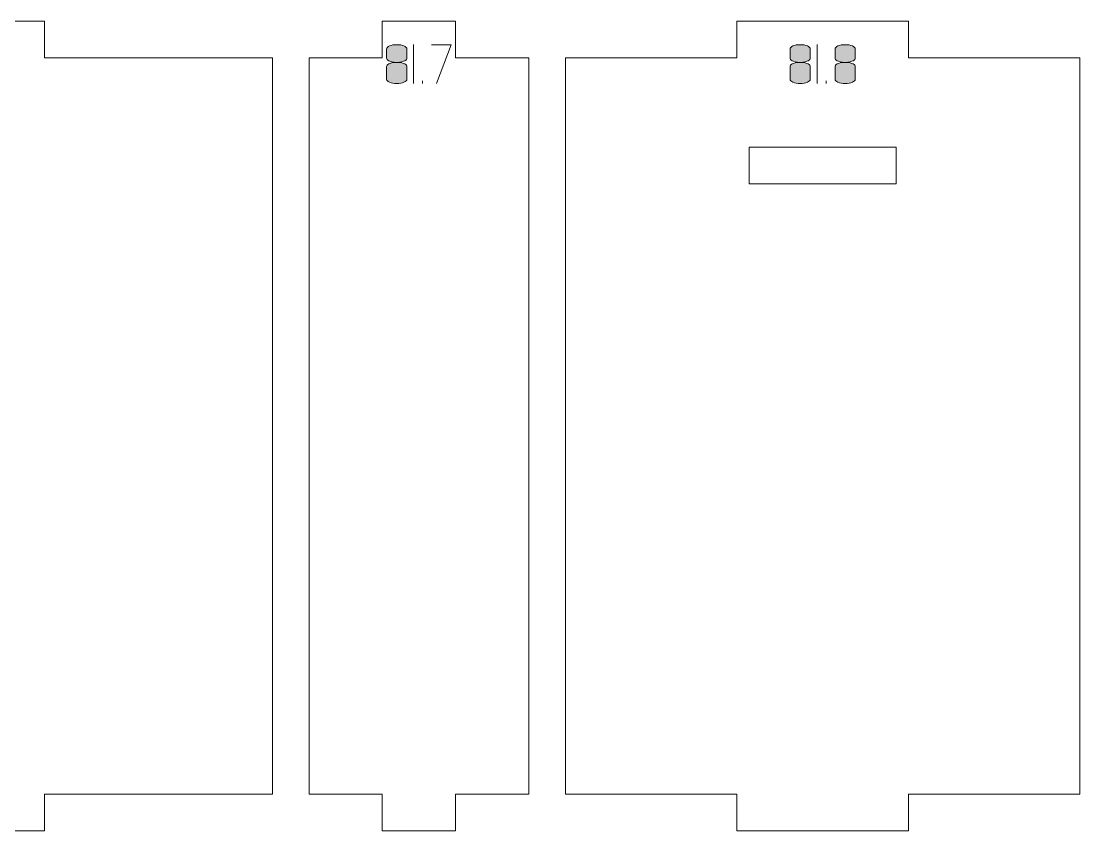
# Model space of a CAD drawing. Header units: centimetres. Extents: x -191 to 212, y -234 to 239.
# Drawn here: x 84.41 to 93.04, y -129.76 to -123.16 of the extents above; entities that cross this region are included whole.
import ezdxf

# ---------------------------------------------------------------- set-up
doc = ezdxf.new("R2010")
doc.units = ezdxf.units.CM
doc.header["$MEASUREMENT"] = 0
doc.layers.add('Capa 1', color=7, linetype='Continuous')

msp = doc.modelspace()

# ---------------------------------------------------------------- hatches: boundary and pattern name
at = {"layer": 'Capa 1', "true_color": 0x3e4095}
h = msp.add_hatch(color=175, dxfattribs=at)
edge = h.paths.add_edge_path()
edge.add_spline(control_points=[(87.38744, -123.46067), (87.38744, -123.46862), (87.3931, -123.4758), (87.40441, -123.48222), (87.41572, -123.48864), (87.43758, -123.49292), (87.46999, -123.49506), (87.5024, -123.49292), (87.52426, -123.48864), (87.53557, -123.48222), (87.54688, -123.4758), (87.55254, -123.46862), (87.55254, -123.46067), (87.55254, -123.46067), (87.55254, -123.38637), (87.55254, -123.38637), (87.55254, -123.37659), (87.54467, -123.36826), (87.52892, -123.36138), (87.51318, -123.3545), (87.49353, -123.35106), (87.46999, -123.35106), (87.44645, -123.35106), (87.4268, -123.3545), (87.41106, -123.36138), (87.39531, -123.36826), (87.38744, -123.37659), (87.38744, -123.38637), (87.38744, -123.38637), (87.38744, -123.46067), (87.38744, -123.46067)], knot_values=[0, 0, 0, 0, 0.1, 0.1, 0.1, 0.2, 0.2, 0.2, 0.3, 0.3, 0.3, 0.4, 0.4, 0.4, 0.5, 0.5, 0.5, 0.6, 0.6, 0.6, 0.7, 0.7, 0.7, 0.8, 0.8, 0.8, 0.9, 0.9, 0.9, 1, 1, 1, 1], degree=3, periodic=1)
h = msp.add_hatch(color=175, dxfattribs=at)
edge = h.paths.add_edge_path()
edge.add_spline(control_points=[(87.46999, -123.6675), (87.44645, -123.6675), (87.4268, -123.66406), (87.41106, -123.65718), (87.39531, -123.6503), (87.38744, -123.64197), (87.38744, -123.63219), (87.38744, -123.63219), (87.38744, -123.529), (87.38744, -123.529), (87.38744, -123.52074), (87.3931, -123.51356), (87.40441, -123.50745), (87.41572, -123.50133), (87.43758, -123.4972), (87.46999, -123.49506), (87.43758, -123.49292), (87.41572, -123.48864), (87.40441, -123.48222), (87.3931, -123.4758), (87.38744, -123.46862), (87.38744, -123.46067), (87.38744, -123.46067), (87.38744, -123.38637), (87.38744, -123.38637), (87.38744, -123.37659), (87.39531, -123.36826), (87.41106, -123.36138), (87.4268, -123.3545), (87.44645, -123.35106), (87.46999, -123.35106), (87.49353, -123.35106), (87.51318, -123.3545), (87.52892, -123.36138), (87.54467, -123.36826), (87.55254, -123.37659), (87.55254, -123.38637), (87.55254, -123.38637), (87.55254, -123.46067), (87.55254, -123.46067), (87.55254, -123.46862), (87.54688, -123.4758), (87.53557, -123.48222), (87.52426, -123.48864), (87.5024, -123.49292), (87.46999, -123.49506), (87.5024, -123.4972), (87.52426, -123.50133), (87.53557, -123.50745), (87.54688, -123.51356), (87.55254, -123.52074), (87.55254, -123.529), (87.55254, -123.529), (87.55254, -123.63219), (87.55254, -123.63219), (87.55254, -123.64197), (87.54467, -123.6503), (87.52892, -123.65718), (87.51318, -123.66406), (87.49353, -123.6675), (87.46999, -123.6675)], knot_values=[0, 0, 0, 0, 0.05, 0.05, 0.05, 0.1, 0.1, 0.1, 0.15, 0.15, 0.15, 0.2, 0.2, 0.2, 0.25, 0.25, 0.25, 0.3, 0.3, 0.3, 0.35, 0.35, 0.35, 0.4, 0.4, 0.4, 0.45, 0.45, 0.45, 0.5, 0.5, 0.5, 0.55, 0.55, 0.55, 0.6, 0.6, 0.6, 0.65, 0.65, 0.65, 0.7, 0.7, 0.7, 0.75, 0.75, 0.75, 0.8, 0.8, 0.8, 0.85, 0.85, 0.85, 0.9, 0.9, 0.9, 0.95, 0.95, 0.95, 1, 1, 1, 1], degree=3, periodic=1)
h = msp.add_hatch(color=175, dxfattribs=at)
edge = h.paths.add_edge_path()
edge.add_spline(control_points=[(87.60757, -123.6675), (87.60757, -123.6675), (87.60757, -123.3506), (87.60757, -123.3506), (87.60757, -123.3506), (87.60757, -123.6675), (87.60757, -123.6675)], knot_values=[0, 0, 0, 0, 0.5, 0.5, 0.5, 1, 1, 1, 1], degree=3, periodic=1)
h = msp.add_hatch(color=175, dxfattribs=at)
edge = h.paths.add_edge_path()
edge.add_spline(control_points=[(87.79285, -123.6675), (87.79285, -123.6675), (87.91393, -123.35106), (87.91393, -123.35106), (87.91393, -123.35106), (87.75433, -123.35106), (87.75433, -123.35106), (87.75433, -123.35106), (87.91393, -123.35106), (87.91393, -123.35106), (87.91393, -123.35106), (87.79285, -123.6675), (87.79285, -123.6675)], knot_values=[0, 0, 0, 0, 0.25, 0.25, 0.25, 0.5, 0.5, 0.5, 0.75, 0.75, 0.75, 1, 1, 1, 1], degree=3, periodic=1)
h = msp.add_hatch(color=175, dxfattribs=at)
edge = h.paths.add_edge_path()
edge.add_spline(control_points=[(90.67656, -123.46067), (90.67656, -123.46862), (90.68222, -123.4758), (90.69353, -123.48222), (90.70484, -123.48864), (90.7267, -123.49292), (90.75911, -123.49506), (90.79152, -123.49292), (90.81338, -123.48864), (90.82469, -123.48222), (90.836, -123.4758), (90.84166, -123.46862), (90.84166, -123.46067), (90.84166, -123.46067), (90.84166, -123.38637), (90.84166, -123.38637), (90.84166, -123.37659), (90.83379, -123.36826), (90.81804, -123.36138), (90.8023, -123.3545), (90.78265, -123.35106), (90.75911, -123.35106), (90.73557, -123.35106), (90.71592, -123.3545), (90.70018, -123.36138), (90.68443, -123.36826), (90.67656, -123.37659), (90.67656, -123.38637), (90.67656, -123.38637), (90.67656, -123.46067), (90.67656, -123.46067)], knot_values=[0, 0, 0, 0, 0.1, 0.1, 0.1, 0.2, 0.2, 0.2, 0.3, 0.3, 0.3, 0.4, 0.4, 0.4, 0.5, 0.5, 0.5, 0.6, 0.6, 0.6, 0.7, 0.7, 0.7, 0.8, 0.8, 0.8, 0.9, 0.9, 0.9, 1, 1, 1, 1], degree=3, periodic=1)
h = msp.add_hatch(color=175, dxfattribs=at)
edge = h.paths.add_edge_path()
edge.add_spline(control_points=[(90.75911, -123.6675), (90.73557, -123.6675), (90.71592, -123.66406), (90.70018, -123.65718), (90.68443, -123.6503), (90.67656, -123.64197), (90.67656, -123.63219), (90.67656, -123.63219), (90.67656, -123.529), (90.67656, -123.529), (90.67656, -123.52074), (90.68222, -123.51356), (90.69353, -123.50745), (90.70484, -123.50133), (90.7267, -123.4972), (90.75911, -123.49506), (90.7267, -123.49292), (90.70484, -123.48864), (90.69353, -123.48222), (90.68222, -123.4758), (90.67656, -123.46862), (90.67656, -123.46067), (90.67656, -123.46067), (90.67656, -123.38637), (90.67656, -123.38637), (90.67656, -123.37659), (90.68443, -123.36826), (90.70018, -123.36138), (90.71592, -123.3545), (90.73557, -123.35106), (90.75911, -123.35106), (90.78265, -123.35106), (90.8023, -123.3545), (90.81804, -123.36138), (90.83379, -123.36826), (90.84166, -123.37659), (90.84166, -123.38637), (90.84166, -123.38637), (90.84166, -123.46067), (90.84166, -123.46067), (90.84166, -123.46862), (90.836, -123.4758), (90.82469, -123.48222), (90.81338, -123.48864), (90.79152, -123.49292), (90.75911, -123.49506), (90.79152, -123.4972), (90.81338, -123.50133), (90.82469, -123.50745), (90.836, -123.51356), (90.84166, -123.52074), (90.84166, -123.529), (90.84166, -123.529), (90.84166, -123.63219), (90.84166, -123.63219), (90.84166, -123.64197), (90.83379, -123.6503), (90.81804, -123.65718), (90.8023, -123.66406), (90.78265, -123.6675), (90.75911, -123.6675)], knot_values=[0, 0, 0, 0, 0.05, 0.05, 0.05, 0.1, 0.1, 0.1, 0.15, 0.15, 0.15, 0.2, 0.2, 0.2, 0.25, 0.25, 0.25, 0.3, 0.3, 0.3, 0.35, 0.35, 0.35, 0.4, 0.4, 0.4, 0.45, 0.45, 0.45, 0.5, 0.5, 0.5, 0.55, 0.55, 0.55, 0.6, 0.6, 0.6, 0.65, 0.65, 0.65, 0.7, 0.7, 0.7, 0.75, 0.75, 0.75, 0.8, 0.8, 0.8, 0.85, 0.85, 0.85, 0.9, 0.9, 0.9, 0.95, 0.95, 0.95, 1, 1, 1, 1], degree=3, periodic=1)
h = msp.add_hatch(color=175, dxfattribs=at)
edge = h.paths.add_edge_path()
edge.add_spline(control_points=[(90.89669, -123.6675), (90.89669, -123.6675), (90.89669, -123.3506), (90.89669, -123.3506), (90.89669, -123.3506), (90.89669, -123.6675), (90.89669, -123.6675)], knot_values=[0, 0, 0, 0, 0.5, 0.5, 0.5, 1, 1, 1, 1], degree=3, periodic=1)
h = msp.add_hatch(color=175, dxfattribs=at)
edge = h.paths.add_edge_path()
edge.add_spline(control_points=[(91.04345, -123.46067), (91.04345, -123.46862), (91.04911, -123.4758), (91.06042, -123.48222), (91.07173, -123.48864), (91.09359, -123.49292), (91.126, -123.49506), (91.15841, -123.49292), (91.18027, -123.48864), (91.19158, -123.48222), (91.20289, -123.4758), (91.20855, -123.46862), (91.20855, -123.46067), (91.20855, -123.46067), (91.20855, -123.38637), (91.20855, -123.38637), (91.20855, -123.37659), (91.20068, -123.36826), (91.18493, -123.36138), (91.16919, -123.3545), (91.14954, -123.35106), (91.126, -123.35106), (91.10246, -123.35106), (91.08281, -123.3545), (91.06707, -123.36138), (91.05132, -123.36826), (91.04345, -123.37659), (91.04345, -123.38637), (91.04345, -123.38637), (91.04345, -123.46067), (91.04345, -123.46067)], knot_values=[0, 0, 0, 0, 0.1, 0.1, 0.1, 0.2, 0.2, 0.2, 0.3, 0.3, 0.3, 0.4, 0.4, 0.4, 0.5, 0.5, 0.5, 0.6, 0.6, 0.6, 0.7, 0.7, 0.7, 0.8, 0.8, 0.8, 0.9, 0.9, 0.9, 1, 1, 1, 1], degree=3, periodic=1)
h = msp.add_hatch(color=175, dxfattribs=at)
edge = h.paths.add_edge_path()
edge.add_spline(control_points=[(91.126, -123.6675), (91.10246, -123.6675), (91.08281, -123.66406), (91.06707, -123.65718), (91.05132, -123.6503), (91.04345, -123.64197), (91.04345, -123.63219), (91.04345, -123.63219), (91.04345, -123.529), (91.04345, -123.529), (91.04345, -123.52074), (91.04911, -123.51356), (91.06042, -123.50745), (91.07173, -123.50133), (91.09359, -123.4972), (91.126, -123.49506), (91.09359, -123.49292), (91.07173, -123.48864), (91.06042, -123.48222), (91.04911, -123.4758), (91.04345, -123.46862), (91.04345, -123.46067), (91.04345, -123.46067), (91.04345, -123.38637), (91.04345, -123.38637), (91.04345, -123.37659), (91.05132, -123.36826), (91.06707, -123.36138), (91.08281, -123.3545), (91.10246, -123.35106), (91.126, -123.35106), (91.14954, -123.35106), (91.16919, -123.3545), (91.18493, -123.36138), (91.20068, -123.36826), (91.20855, -123.37659), (91.20855, -123.38637), (91.20855, -123.38637), (91.20855, -123.46067), (91.20855, -123.46067), (91.20855, -123.46862), (91.20289, -123.4758), (91.19158, -123.48222), (91.18027, -123.48864), (91.15841, -123.49292), (91.126, -123.49506), (91.15841, -123.4972), (91.18027, -123.50133), (91.19158, -123.50745), (91.20289, -123.51356), (91.20855, -123.52074), (91.20855, -123.529), (91.20855, -123.529), (91.20855, -123.63219), (91.20855, -123.63219), (91.20855, -123.64197), (91.20068, -123.6503), (91.18493, -123.65718), (91.16919, -123.66406), (91.14954, -123.6675), (91.126, -123.6675)], knot_values=[0, 0, 0, 0, 0.05, 0.05, 0.05, 0.1, 0.1, 0.1, 0.15, 0.15, 0.15, 0.2, 0.2, 0.2, 0.25, 0.25, 0.25, 0.3, 0.3, 0.3, 0.35, 0.35, 0.35, 0.4, 0.4, 0.4, 0.45, 0.45, 0.45, 0.5, 0.5, 0.5, 0.55, 0.55, 0.55, 0.6, 0.6, 0.6, 0.65, 0.65, 0.65, 0.7, 0.7, 0.7, 0.75, 0.75, 0.75, 0.8, 0.8, 0.8, 0.85, 0.85, 0.85, 0.9, 0.9, 0.9, 0.95, 0.95, 0.95, 1, 1, 1, 1], degree=3, periodic=1)
h = msp.add_hatch(color=175, dxfattribs=at)
edge = h.paths.add_edge_path()
edge.add_spline(control_points=[(87.38744, -123.63219), (87.38744, -123.64197), (87.39531, -123.6503), (87.41106, -123.65718), (87.4268, -123.66406), (87.44645, -123.6675), (87.46999, -123.6675), (87.49353, -123.6675), (87.51318, -123.66406), (87.52892, -123.65718), (87.54467, -123.6503), (87.55254, -123.64197), (87.55254, -123.63219), (87.55254, -123.63219), (87.55254, -123.529), (87.55254, -123.529), (87.55254, -123.52074), (87.54688, -123.51356), (87.53557, -123.50745), (87.52426, -123.50133), (87.5024, -123.4972), (87.46999, -123.49506), (87.43758, -123.4972), (87.41572, -123.50133), (87.40441, -123.50745), (87.3931, -123.51356), (87.38744, -123.52074), (87.38744, -123.529), (87.38744, -123.529), (87.38744, -123.63219), (87.38744, -123.63219)], knot_values=[0, 0, 0, 0, 0.1, 0.1, 0.1, 0.2, 0.2, 0.2, 0.3, 0.3, 0.3, 0.4, 0.4, 0.4, 0.5, 0.5, 0.5, 0.6, 0.6, 0.6, 0.7, 0.7, 0.7, 0.8, 0.8, 0.8, 0.9, 0.9, 0.9, 1, 1, 1, 1], degree=3, periodic=1)
h = msp.add_hatch(color=175, dxfattribs=at)
edge = h.paths.add_edge_path()
edge.add_spline(control_points=[(90.67656, -123.63219), (90.67656, -123.64197), (90.68443, -123.6503), (90.70018, -123.65718), (90.71592, -123.66406), (90.73557, -123.6675), (90.75911, -123.6675), (90.78265, -123.6675), (90.8023, -123.66406), (90.81804, -123.65718), (90.83379, -123.6503), (90.84166, -123.64197), (90.84166, -123.63219), (90.84166, -123.63219), (90.84166, -123.529), (90.84166, -123.529), (90.84166, -123.52074), (90.836, -123.51356), (90.82469, -123.50745), (90.81338, -123.50133), (90.79152, -123.4972), (90.75911, -123.49506), (90.7267, -123.4972), (90.70484, -123.50133), (90.69353, -123.50745), (90.68222, -123.51356), (90.67656, -123.52074), (90.67656, -123.529), (90.67656, -123.529), (90.67656, -123.63219), (90.67656, -123.63219)], knot_values=[0, 0, 0, 0, 0.1, 0.1, 0.1, 0.2, 0.2, 0.2, 0.3, 0.3, 0.3, 0.4, 0.4, 0.4, 0.5, 0.5, 0.5, 0.6, 0.6, 0.6, 0.7, 0.7, 0.7, 0.8, 0.8, 0.8, 0.9, 0.9, 0.9, 1, 1, 1, 1], degree=3, periodic=1)
h = msp.add_hatch(color=175, dxfattribs=at)
edge = h.paths.add_edge_path()
edge.add_spline(control_points=[(91.04345, -123.63219), (91.04345, -123.64197), (91.05132, -123.6503), (91.06707, -123.65718), (91.08281, -123.66406), (91.10246, -123.6675), (91.126, -123.6675), (91.14954, -123.6675), (91.16919, -123.66406), (91.18493, -123.65718), (91.20068, -123.6503), (91.20855, -123.64197), (91.20855, -123.63219), (91.20855, -123.63219), (91.20855, -123.529), (91.20855, -123.529), (91.20855, -123.52074), (91.20289, -123.51356), (91.19158, -123.50745), (91.18027, -123.50133), (91.15841, -123.4972), (91.126, -123.49506), (91.09359, -123.4972), (91.07173, -123.50133), (91.06042, -123.50745), (91.04911, -123.51356), (91.04345, -123.52074), (91.04345, -123.529), (91.04345, -123.529), (91.04345, -123.63219), (91.04345, -123.63219)], knot_values=[0, 0, 0, 0, 0.1, 0.1, 0.1, 0.2, 0.2, 0.2, 0.3, 0.3, 0.3, 0.4, 0.4, 0.4, 0.5, 0.5, 0.5, 0.6, 0.6, 0.6, 0.7, 0.7, 0.7, 0.8, 0.8, 0.8, 0.9, 0.9, 0.9, 1, 1, 1, 1], degree=3, periodic=1)
h = msp.add_hatch(color=175, dxfattribs=at)
edge = h.paths.add_edge_path()
edge.add_spline(control_points=[(87.68095, -123.6675), (87.68095, -123.6675), (87.68095, -123.64503), (87.68095, -123.64503), (87.68095, -123.64503), (87.68095, -123.6675), (87.68095, -123.6675)], knot_values=[0, 0, 0, 0, 0.5, 0.5, 0.5, 1, 1, 1, 1], degree=3, periodic=1)
h = msp.add_hatch(color=175, dxfattribs=at)
edge = h.paths.add_edge_path()
edge.add_spline(control_points=[(90.97007, -123.6675), (90.97007, -123.6675), (90.97007, -123.64503), (90.97007, -123.64503), (90.97007, -123.64503), (90.97007, -123.6675), (90.97007, -123.6675)], knot_values=[0, 0, 0, 0, 0.5, 0.5, 0.5, 1, 1, 1, 1], degree=3, periodic=1)

# ---------------------------------------------------------------- linework, layer by layer
at = {"layer": 'Capa 1', "color": 240, "lineweight": 9}
for points, knots in [([(80.88591, -123.4595), (80.88591, -123.4595), (80.88591, -129.4595), (80.88591, -129.4595), (80.88591, -129.4595), (82.74245, -129.4595), (82.74245, -129.4595), (82.74245, -129.4595), (82.74245, -129.7595), (82.74245, -129.7595), (82.74245, -129.7595), (84.599, -129.7595), (84.599, -129.7595), (84.599, -129.7595), (84.599, -129.4595), (84.599, -129.4595), (84.599, -129.4595), (86.45555, -129.4595), (86.45555, -129.4595), (86.45555, -129.4595), (86.45555, -123.4595), (86.45555, -123.4595), (86.45555, -123.4595), (84.599, -123.4595), (84.599, -123.4595), (84.599, -123.4595), (84.599, -123.1595), (84.599, -123.1595), (84.599, -123.1595), (82.74245, -123.1595), (82.74245, -123.1595), (82.74245, -123.1595), (82.74245, -123.4595), (82.74245, -123.4595), (82.74245, -123.4595), (80.88591, -123.4595), (80.88591, -123.4595)], [0, 0, 0, 0, 0.0833333, 0.0833333, 0.0833333, 0.1666667, 0.1666667, 0.1666667, 0.25, 0.25, 0.25, 0.3333333, 0.3333333, 0.3333333, 0.4166667, 0.4166667, 0.4166667, 0.5, 0.5, 0.5, 0.5833333, 0.5833333, 0.5833333, 0.6666667, 0.6666667, 0.6666667, 0.75, 0.75, 0.75, 0.8333333, 0.8333333, 0.8333333, 0.9166667, 0.9166667, 0.9166667, 1, 1, 1, 1]), ([(86.75555, -123.4595), (86.75555, -123.4595), (86.75555, -129.4595), (86.75555, -129.4595), (86.75555, -129.4595), (87.3523, -129.4595), (87.3523, -129.4595), (87.3523, -129.4595), (87.3523, -129.7595), (87.3523, -129.7595), (87.3523, -129.7595), (87.94906, -129.7595), (87.94906, -129.7595), (87.94906, -129.7595), (87.94906, -129.4595), (87.94906, -129.4595), (87.94906, -129.4595), (88.54581, -129.4595), (88.54581, -129.4595), (88.54581, -129.4595), (88.54581, -123.4595), (88.54581, -123.4595), (88.54581, -123.4595), (87.94906, -123.4595), (87.94906, -123.4595), (87.94906, -123.4595), (87.94906, -123.1595), (87.94906, -123.1595), (87.94906, -123.1595), (87.3523, -123.1595), (87.3523, -123.1595), (87.3523, -123.1595), (87.3523, -123.4595), (87.3523, -123.4595), (87.3523, -123.4595), (86.75555, -123.4595), (86.75555, -123.4595)], [0, 0, 0, 0, 0.0833333, 0.0833333, 0.0833333, 0.1666667, 0.1666667, 0.1666667, 0.25, 0.25, 0.25, 0.3333333, 0.3333333, 0.3333333, 0.4166667, 0.4166667, 0.4166667, 0.5, 0.5, 0.5, 0.5833333, 0.5833333, 0.5833333, 0.6666667, 0.6666667, 0.6666667, 0.75, 0.75, 0.75, 0.8333333, 0.8333333, 0.8333333, 0.9166667, 0.9166667, 0.9166667, 1, 1, 1, 1]), ([(88.84581, -123.4595), (88.84581, -123.4595), (88.84581, -129.4595), (88.84581, -129.4595), (88.84581, -129.4595), (90.24364, -129.4595), (90.24364, -129.4595), (90.24364, -129.4595), (90.24364, -129.7595), (90.24364, -129.7595), (90.24364, -129.7595), (91.64147, -129.7595), (91.64147, -129.7595), (91.64147, -129.7595), (91.64147, -129.4595), (91.64147, -129.4595), (91.64147, -129.4595), (93.0393, -129.4595), (93.0393, -129.4595), (93.0393, -129.4595), (93.0393, -123.4595), (93.0393, -123.4595), (93.0393, -123.4595), (91.64147, -123.4595), (91.64147, -123.4595), (91.64147, -123.4595), (91.64147, -123.1595), (91.64147, -123.1595), (91.64147, -123.1595), (90.24364, -123.1595), (90.24364, -123.1595), (90.24364, -123.1595), (90.24364, -123.4595), (90.24364, -123.4595), (90.24364, -123.4595), (88.84581, -123.4595), (88.84581, -123.4595)], [0, 0, 0, 0, 0.0833333, 0.0833333, 0.0833333, 0.1666667, 0.1666667, 0.1666667, 0.25, 0.25, 0.25, 0.3333333, 0.3333333, 0.3333333, 0.4166667, 0.4166667, 0.4166667, 0.5, 0.5, 0.5, 0.5833333, 0.5833333, 0.5833333, 0.6666667, 0.6666667, 0.6666667, 0.75, 0.75, 0.75, 0.8333333, 0.8333333, 0.8333333, 0.9166667, 0.9166667, 0.9166667, 1, 1, 1, 1]), ([(90.34255, -124.4853), (90.34255, -124.4853), (91.54255, -124.4853), (91.54255, -124.4853), (91.54255, -124.4853), (91.54255, -124.1853), (91.54255, -124.1853), (91.54255, -124.1853), (90.34255, -124.1853), (90.34255, -124.1853), (90.34255, -124.1853), (90.34255, -124.4853), (90.34255, -124.4853)], [0, 0, 0, 0, 0.25, 0.25, 0.25, 0.5, 0.5, 0.5, 0.75, 0.75, 0.75, 1, 1, 1, 1])]:
    msp.add_open_spline(points, degree=3, knots=knots, dxfattribs=at)
at = {"layer": 'Capa 1', "color": 114, "lineweight": 9}
for points, knots in [([(87.38744, -123.46067), (87.38744, -123.46862), (87.3931, -123.4758), (87.40441, -123.48222), (87.41572, -123.48864), (87.43758, -123.49292), (87.46999, -123.49506), (87.5024, -123.49292), (87.52426, -123.48864), (87.53557, -123.48222), (87.54688, -123.4758), (87.55254, -123.46862), (87.55254, -123.46067), (87.55254, -123.46067), (87.55254, -123.38637), (87.55254, -123.38637), (87.55254, -123.37659), (87.54467, -123.36826), (87.52892, -123.36138), (87.51318, -123.3545), (87.49353, -123.35106), (87.46999, -123.35106), (87.44645, -123.35106), (87.4268, -123.3545), (87.41106, -123.36138), (87.39531, -123.36826), (87.38744, -123.37659), (87.38744, -123.38637), (87.38744, -123.38637), (87.38744, -123.46067), (87.38744, -123.46067)], [0, 0, 0, 0, 0.1, 0.1, 0.1, 0.2, 0.2, 0.2, 0.3, 0.3, 0.3, 0.4, 0.4, 0.4, 0.5, 0.5, 0.5, 0.6, 0.6, 0.6, 0.7, 0.7, 0.7, 0.8, 0.8, 0.8, 0.9, 0.9, 0.9, 1, 1, 1, 1]), ([(87.46999, -123.6675), (87.44645, -123.6675), (87.4268, -123.66406), (87.41106, -123.65718), (87.39531, -123.6503), (87.38744, -123.64197), (87.38744, -123.63219), (87.38744, -123.63219), (87.38744, -123.529), (87.38744, -123.529), (87.38744, -123.52074), (87.3931, -123.51356), (87.40441, -123.50745), (87.41572, -123.50133), (87.43758, -123.4972), (87.46999, -123.49506), (87.43758, -123.49292), (87.41572, -123.48864), (87.40441, -123.48222), (87.3931, -123.4758), (87.38744, -123.46862), (87.38744, -123.46067), (87.38744, -123.46067), (87.38744, -123.38637), (87.38744, -123.38637), (87.38744, -123.37659), (87.39531, -123.36826), (87.41106, -123.36138), (87.4268, -123.3545), (87.44645, -123.35106), (87.46999, -123.35106), (87.49353, -123.35106), (87.51318, -123.3545), (87.52892, -123.36138), (87.54467, -123.36826), (87.55254, -123.37659), (87.55254, -123.38637), (87.55254, -123.38637), (87.55254, -123.46067), (87.55254, -123.46067), (87.55254, -123.46862), (87.54688, -123.4758), (87.53557, -123.48222), (87.52426, -123.48864), (87.5024, -123.49292), (87.46999, -123.49506), (87.5024, -123.4972), (87.52426, -123.50133), (87.53557, -123.50745), (87.54688, -123.51356), (87.55254, -123.52074), (87.55254, -123.529), (87.55254, -123.529), (87.55254, -123.63219), (87.55254, -123.63219), (87.55254, -123.64197), (87.54467, -123.6503), (87.52892, -123.65718), (87.51318, -123.66406), (87.49353, -123.6675), (87.46999, -123.6675)], [0, 0, 0, 0, 0.05, 0.05, 0.05, 0.1, 0.1, 0.1, 0.15, 0.15, 0.15, 0.2, 0.2, 0.2, 0.25, 0.25, 0.25, 0.3, 0.3, 0.3, 0.35, 0.35, 0.35, 0.4, 0.4, 0.4, 0.45, 0.45, 0.45, 0.5, 0.5, 0.5, 0.55, 0.55, 0.55, 0.6, 0.6, 0.6, 0.65, 0.65, 0.65, 0.7, 0.7, 0.7, 0.75, 0.75, 0.75, 0.8, 0.8, 0.8, 0.85, 0.85, 0.85, 0.9, 0.9, 0.9, 0.95, 0.95, 0.95, 1, 1, 1, 1]), ([(87.60757, -123.6675), (87.60757, -123.6675), (87.60757, -123.3506), (87.60757, -123.3506), (87.60757, -123.3506), (87.60757, -123.6675), (87.60757, -123.6675)], [0, 0, 0, 0, 0.5, 0.5, 0.5, 1, 1, 1, 1]), ([(87.79285, -123.6675), (87.79285, -123.6675), (87.91393, -123.35106), (87.91393, -123.35106), (87.91393, -123.35106), (87.75433, -123.35106), (87.75433, -123.35106), (87.75433, -123.35106), (87.91393, -123.35106), (87.91393, -123.35106), (87.91393, -123.35106), (87.79285, -123.6675), (87.79285, -123.6675)], [0, 0, 0, 0, 0.25, 0.25, 0.25, 0.5, 0.5, 0.5, 0.75, 0.75, 0.75, 1, 1, 1, 1]), ([(90.67656, -123.46067), (90.67656, -123.46862), (90.68222, -123.4758), (90.69353, -123.48222), (90.70484, -123.48864), (90.7267, -123.49292), (90.75911, -123.49506), (90.79152, -123.49292), (90.81338, -123.48864), (90.82469, -123.48222), (90.836, -123.4758), (90.84166, -123.46862), (90.84166, -123.46067), (90.84166, -123.46067), (90.84166, -123.38637), (90.84166, -123.38637), (90.84166, -123.37659), (90.83379, -123.36826), (90.81804, -123.36138), (90.8023, -123.3545), (90.78265, -123.35106), (90.75911, -123.35106), (90.73557, -123.35106), (90.71592, -123.3545), (90.70018, -123.36138), (90.68443, -123.36826), (90.67656, -123.37659), (90.67656, -123.38637), (90.67656, -123.38637), (90.67656, -123.46067), (90.67656, -123.46067)], [0, 0, 0, 0, 0.1, 0.1, 0.1, 0.2, 0.2, 0.2, 0.3, 0.3, 0.3, 0.4, 0.4, 0.4, 0.5, 0.5, 0.5, 0.6, 0.6, 0.6, 0.7, 0.7, 0.7, 0.8, 0.8, 0.8, 0.9, 0.9, 0.9, 1, 1, 1, 1]), ([(90.75911, -123.6675), (90.73557, -123.6675), (90.71592, -123.66406), (90.70018, -123.65718), (90.68443, -123.6503), (90.67656, -123.64197), (90.67656, -123.63219), (90.67656, -123.63219), (90.67656, -123.529), (90.67656, -123.529), (90.67656, -123.52074), (90.68222, -123.51356), (90.69353, -123.50745), (90.70484, -123.50133), (90.7267, -123.4972), (90.75911, -123.49506), (90.7267, -123.49292), (90.70484, -123.48864), (90.69353, -123.48222), (90.68222, -123.4758), (90.67656, -123.46862), (90.67656, -123.46067), (90.67656, -123.46067), (90.67656, -123.38637), (90.67656, -123.38637), (90.67656, -123.37659), (90.68443, -123.36826), (90.70018, -123.36138), (90.71592, -123.3545), (90.73557, -123.35106), (90.75911, -123.35106), (90.78265, -123.35106), (90.8023, -123.3545), (90.81804, -123.36138), (90.83379, -123.36826), (90.84166, -123.37659), (90.84166, -123.38637), (90.84166, -123.38637), (90.84166, -123.46067), (90.84166, -123.46067), (90.84166, -123.46862), (90.836, -123.4758), (90.82469, -123.48222), (90.81338, -123.48864), (90.79152, -123.49292), (90.75911, -123.49506), (90.79152, -123.4972), (90.81338, -123.50133), (90.82469, -123.50745), (90.836, -123.51356), (90.84166, -123.52074), (90.84166, -123.529), (90.84166, -123.529), (90.84166, -123.63219), (90.84166, -123.63219), (90.84166, -123.64197), (90.83379, -123.6503), (90.81804, -123.65718), (90.8023, -123.66406), (90.78265, -123.6675), (90.75911, -123.6675)], [0, 0, 0, 0, 0.05, 0.05, 0.05, 0.1, 0.1, 0.1, 0.15, 0.15, 0.15, 0.2, 0.2, 0.2, 0.25, 0.25, 0.25, 0.3, 0.3, 0.3, 0.35, 0.35, 0.35, 0.4, 0.4, 0.4, 0.45, 0.45, 0.45, 0.5, 0.5, 0.5, 0.55, 0.55, 0.55, 0.6, 0.6, 0.6, 0.65, 0.65, 0.65, 0.7, 0.7, 0.7, 0.75, 0.75, 0.75, 0.8, 0.8, 0.8, 0.85, 0.85, 0.85, 0.9, 0.9, 0.9, 0.95, 0.95, 0.95, 1, 1, 1, 1]), ([(90.89669, -123.6675), (90.89669, -123.6675), (90.89669, -123.3506), (90.89669, -123.3506), (90.89669, -123.3506), (90.89669, -123.6675), (90.89669, -123.6675)], [0, 0, 0, 0, 0.5, 0.5, 0.5, 1, 1, 1, 1]), ([(91.04345, -123.46067), (91.04345, -123.46862), (91.04911, -123.4758), (91.06042, -123.48222), (91.07173, -123.48864), (91.09359, -123.49292), (91.126, -123.49506), (91.15841, -123.49292), (91.18027, -123.48864), (91.19158, -123.48222), (91.20289, -123.4758), (91.20855, -123.46862), (91.20855, -123.46067), (91.20855, -123.46067), (91.20855, -123.38637), (91.20855, -123.38637), (91.20855, -123.37659), (91.20068, -123.36826), (91.18493, -123.36138), (91.16919, -123.3545), (91.14954, -123.35106), (91.126, -123.35106), (91.10246, -123.35106), (91.08281, -123.3545), (91.06707, -123.36138), (91.05132, -123.36826), (91.04345, -123.37659), (91.04345, -123.38637), (91.04345, -123.38637), (91.04345, -123.46067), (91.04345, -123.46067)], [0, 0, 0, 0, 0.1, 0.1, 0.1, 0.2, 0.2, 0.2, 0.3, 0.3, 0.3, 0.4, 0.4, 0.4, 0.5, 0.5, 0.5, 0.6, 0.6, 0.6, 0.7, 0.7, 0.7, 0.8, 0.8, 0.8, 0.9, 0.9, 0.9, 1, 1, 1, 1]), ([(91.126, -123.6675), (91.10246, -123.6675), (91.08281, -123.66406), (91.06707, -123.65718), (91.05132, -123.6503), (91.04345, -123.64197), (91.04345, -123.63219), (91.04345, -123.63219), (91.04345, -123.529), (91.04345, -123.529), (91.04345, -123.52074), (91.04911, -123.51356), (91.06042, -123.50745), (91.07173, -123.50133), (91.09359, -123.4972), (91.126, -123.49506), (91.09359, -123.49292), (91.07173, -123.48864), (91.06042, -123.48222), (91.04911, -123.4758), (91.04345, -123.46862), (91.04345, -123.46067), (91.04345, -123.46067), (91.04345, -123.38637), (91.04345, -123.38637), (91.04345, -123.37659), (91.05132, -123.36826), (91.06707, -123.36138), (91.08281, -123.3545), (91.10246, -123.35106), (91.126, -123.35106), (91.14954, -123.35106), (91.16919, -123.3545), (91.18493, -123.36138), (91.20068, -123.36826), (91.20855, -123.37659), (91.20855, -123.38637), (91.20855, -123.38637), (91.20855, -123.46067), (91.20855, -123.46067), (91.20855, -123.46862), (91.20289, -123.4758), (91.19158, -123.48222), (91.18027, -123.48864), (91.15841, -123.49292), (91.126, -123.49506), (91.15841, -123.4972), (91.18027, -123.50133), (91.19158, -123.50745), (91.20289, -123.51356), (91.20855, -123.52074), (91.20855, -123.529), (91.20855, -123.529), (91.20855, -123.63219), (91.20855, -123.63219), (91.20855, -123.64197), (91.20068, -123.6503), (91.18493, -123.65718), (91.16919, -123.66406), (91.14954, -123.6675), (91.126, -123.6675)], [0, 0, 0, 0, 0.05, 0.05, 0.05, 0.1, 0.1, 0.1, 0.15, 0.15, 0.15, 0.2, 0.2, 0.2, 0.25, 0.25, 0.25, 0.3, 0.3, 0.3, 0.35, 0.35, 0.35, 0.4, 0.4, 0.4, 0.45, 0.45, 0.45, 0.5, 0.5, 0.5, 0.55, 0.55, 0.55, 0.6, 0.6, 0.6, 0.65, 0.65, 0.65, 0.7, 0.7, 0.7, 0.75, 0.75, 0.75, 0.8, 0.8, 0.8, 0.85, 0.85, 0.85, 0.9, 0.9, 0.9, 0.95, 0.95, 0.95, 1, 1, 1, 1]), ([(87.38744, -123.63219), (87.38744, -123.64197), (87.39531, -123.6503), (87.41106, -123.65718), (87.4268, -123.66406), (87.44645, -123.6675), (87.46999, -123.6675), (87.49353, -123.6675), (87.51318, -123.66406), (87.52892, -123.65718), (87.54467, -123.6503), (87.55254, -123.64197), (87.55254, -123.63219), (87.55254, -123.63219), (87.55254, -123.529), (87.55254, -123.529), (87.55254, -123.52074), (87.54688, -123.51356), (87.53557, -123.50745), (87.52426, -123.50133), (87.5024, -123.4972), (87.46999, -123.49506), (87.43758, -123.4972), (87.41572, -123.50133), (87.40441, -123.50745), (87.3931, -123.51356), (87.38744, -123.52074), (87.38744, -123.529), (87.38744, -123.529), (87.38744, -123.63219), (87.38744, -123.63219)], [0, 0, 0, 0, 0.1, 0.1, 0.1, 0.2, 0.2, 0.2, 0.3, 0.3, 0.3, 0.4, 0.4, 0.4, 0.5, 0.5, 0.5, 0.6, 0.6, 0.6, 0.7, 0.7, 0.7, 0.8, 0.8, 0.8, 0.9, 0.9, 0.9, 1, 1, 1, 1]), ([(90.67656, -123.63219), (90.67656, -123.64197), (90.68443, -123.6503), (90.70018, -123.65718), (90.71592, -123.66406), (90.73557, -123.6675), (90.75911, -123.6675), (90.78265, -123.6675), (90.8023, -123.66406), (90.81804, -123.65718), (90.83379, -123.6503), (90.84166, -123.64197), (90.84166, -123.63219), (90.84166, -123.63219), (90.84166, -123.529), (90.84166, -123.529), (90.84166, -123.52074), (90.836, -123.51356), (90.82469, -123.50745), (90.81338, -123.50133), (90.79152, -123.4972), (90.75911, -123.49506), (90.7267, -123.4972), (90.70484, -123.50133), (90.69353, -123.50745), (90.68222, -123.51356), (90.67656, -123.52074), (90.67656, -123.529), (90.67656, -123.529), (90.67656, -123.63219), (90.67656, -123.63219)], [0, 0, 0, 0, 0.1, 0.1, 0.1, 0.2, 0.2, 0.2, 0.3, 0.3, 0.3, 0.4, 0.4, 0.4, 0.5, 0.5, 0.5, 0.6, 0.6, 0.6, 0.7, 0.7, 0.7, 0.8, 0.8, 0.8, 0.9, 0.9, 0.9, 1, 1, 1, 1]), ([(91.04345, -123.63219), (91.04345, -123.64197), (91.05132, -123.6503), (91.06707, -123.65718), (91.08281, -123.66406), (91.10246, -123.6675), (91.126, -123.6675), (91.14954, -123.6675), (91.16919, -123.66406), (91.18493, -123.65718), (91.20068, -123.6503), (91.20855, -123.64197), (91.20855, -123.63219), (91.20855, -123.63219), (91.20855, -123.529), (91.20855, -123.529), (91.20855, -123.52074), (91.20289, -123.51356), (91.19158, -123.50745), (91.18027, -123.50133), (91.15841, -123.4972), (91.126, -123.49506), (91.09359, -123.4972), (91.07173, -123.50133), (91.06042, -123.50745), (91.04911, -123.51356), (91.04345, -123.52074), (91.04345, -123.529), (91.04345, -123.529), (91.04345, -123.63219), (91.04345, -123.63219)], [0, 0, 0, 0, 0.1, 0.1, 0.1, 0.2, 0.2, 0.2, 0.3, 0.3, 0.3, 0.4, 0.4, 0.4, 0.5, 0.5, 0.5, 0.6, 0.6, 0.6, 0.7, 0.7, 0.7, 0.8, 0.8, 0.8, 0.9, 0.9, 0.9, 1, 1, 1, 1]), ([(87.68095, -123.6675), (87.68095, -123.6675), (87.68095, -123.64503), (87.68095, -123.64503), (87.68095, -123.64503), (87.68095, -123.6675), (87.68095, -123.6675)], [0, 0, 0, 0, 0.5, 0.5, 0.5, 1, 1, 1, 1]), ([(90.97007, -123.6675), (90.97007, -123.6675), (90.97007, -123.64503), (90.97007, -123.64503), (90.97007, -123.64503), (90.97007, -123.6675), (90.97007, -123.6675)], [0, 0, 0, 0, 0.5, 0.5, 0.5, 1, 1, 1, 1])]:
    msp.add_open_spline(points, degree=3, knots=knots, dxfattribs=at)

doc.saveas('drawing.dxf')
